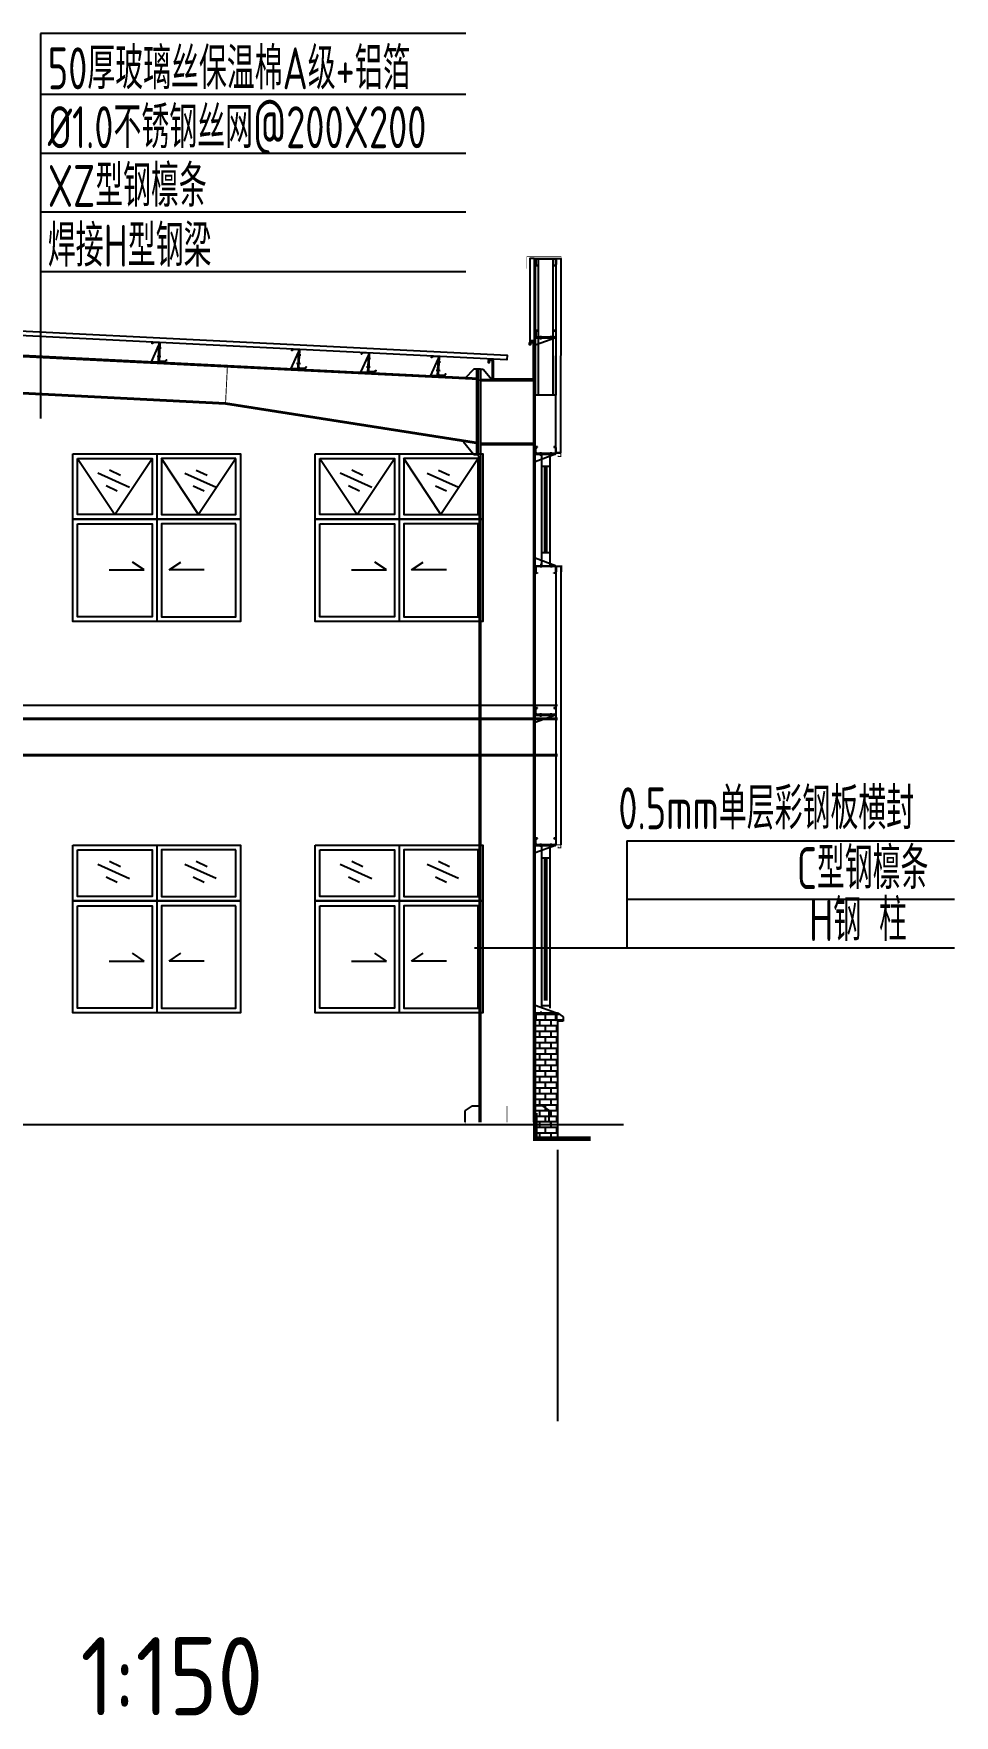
# Model space of a CAD drawing. Extents: x 177291 to 1288761, y 177638 to 322898.
# Drawn here: x 753545 to 763423, y 272209 to 290264 of the extents above; entities that cross this region are included whole.
import ezdxf

# ---------------------------------------------------------------- set-up
doc = ezdxf.new("R2010")
doc.units = 0
doc.header["$LTSCALE"] = 1000
for name, color, linetype in [('AXIS', 3, 'Continuous'), ('COLU', 7, 'Continuous'), ('DOTE', 1, 'Continuous'), ('GL', 150, 'Continuous'), ('GZ', 50, 'Continuous'), ('LT', 27, 'Continuous'), ('PZ', 202, 'Continuous'), ('TEXT', 7, 'Continuous'), ('WINDOW', 4, 'Continuous'), ('天沟', 2, 'Continuous')]:
    doc.layers.add(name, color=color, linetype=linetype)
doc.styles.add('C', font='tssdeng.shx', dxfattribs={"height": 3, "bigfont": 'tssdchn.shx'})
doc.styles.get("Standard").update_dxf_attribs({"font": 'gbenor.shx', "bigfont": 'gbcbig.shx'})

# ---------------------------------------------------------------- blocks, each defined once
blk = doc.blocks.new('A$C1EB331A9')
at = {"color": 8}
for p, q in [((50, 7150), (450, 6550)), ((450, 6550), (850, 7150)), ((900, 7200), (900, 6500)), ((1350, 6550), (950, 7150)), ((1750, 7150), (1350, 6550)), ((2650, 7150), (3050, 6550)), ((3050, 6550), (3450, 7150)), ((3500, 7200), (3500, 6500)), ((3950, 6550), (3550, 7150)), ((4350, 7150), (3950, 6550)), ((6050, 7150), (6450, 6550)), ((6450, 6550), (6850, 7150)), ((6900, 7200), (6900, 6500)), ((7350, 6550), (6950, 7150)), ((7750, 7150), (7350, 6550)), ((8650, 7150), (9050, 6550)), ((9050, 6550), (9450, 7150)), ((9500, 7200), (9500, 6500)), ((9950, 6550), (9550, 7150)), ((10350, 7150), (9950, 6550)), ((12050, 7150), (12450, 6550)), ((12450, 6550), (12850, 7150)), ((12900, 7200), (12900, 6500)), ((13350, 6550), (12950, 7150)), ((13750, 7150), (13350, 6550)), ((14650, 7150), (15050, 6550)), ((15050, 6550), (15450, 7150)), ((15500, 7200), (15500, 6500)), ((15950, 6550), (15550, 7150)), ((16350, 7150), (15950, 6550)), ((268, 6996), (607, 6843)), ((393, 7028), (511, 6971)), ((1201, 6994), (1540, 6845)), ((1325, 7027), (1443, 6971)), ((2868, 6996), (3207, 6843)), ((2993, 7028), (3111, 6971)), ((3801, 6994), (4140, 6845)), ((3925, 7027), (4043, 6971)), ((6268, 6996), (6607, 6843)), ((6393, 7028), (6511, 6971)), ((7201, 6994), (7540, 6845)), ((7325, 7027), (7443, 6971)), ((8868, 6996), (9207, 6843)), ((8993, 7028), (9111, 6971)), ((9801, 6994), (10140, 6845)), ((9925, 7027), (10043, 6971)), ((12268, 6996), (12607, 6843)), ((12393, 7028), (12511, 6971)), ((13201, 6994), (13540, 6845)), ((13325, 7027), (13443, 6971)), ((14868, 6996), (15207, 6843)), ((14993, 7028), (15111, 6971)), ((15801, 6994), (16140, 6845)), ((15925, 7027), (16043, 6971)), ((357, 6860), (475, 6803)), ((1290, 6859), (1409, 6803)), ((2957, 6860), (3075, 6803)), ((3890, 6859), (4009, 6803)), ((6357, 6860), (6475, 6803)), ((7290, 6859), (7409, 6803)), ((8957, 6860), (9075, 6803)), ((9890, 6859), (10009, 6803)), ((12357, 6860), (12475, 6803)), ((13290, 6859), (13409, 6803)), ((14957, 6860), (15075, 6803)), ((15890, 6859), (16009, 6803)), ((900, 6500), (900, 5400)), ((3500, 6500), (3500, 5400)), ((6900, 6500), (6900, 5400)), ((9500, 6500), (9500, 5400)), ((12900, 6500), (12900, 5400)), ((15500, 6500), (15500, 5400)), ((766, 5955), (641, 6040)), ((1034, 5955), (1159, 6039)), ((3366, 5955), (3241, 6040)), ((3634, 5955), (3759, 6039)), ((6766, 5955), (6641, 6040)), ((7034, 5955), (7159, 6039)), ((9366, 5955), (9241, 6040)), ((9634, 5955), (9759, 6039)), ((12766, 5955), (12641, 6040)), ((13034, 5955), (13159, 6039)), ((15366, 5955), (15241, 6040)), ((15634, 5955), (15759, 6039)), ((389, 5955), (766, 5955)), ((1411, 5955), (1034, 5955)), ((2989, 5955), (3366, 5955)), ((4011, 5955), (3634, 5955)), ((6389, 5955), (6766, 5955)), ((7411, 5955), (7034, 5955)), ((8989, 5955), (9366, 5955)), ((10011, 5955), (9634, 5955)), ((12389, 5955), (12766, 5955)), ((13411, 5955), (13034, 5955)), ((14989, 5955), (15366, 5955)), ((16011, 5955), (15634, 5955)), ((900, 3001), (900, 2400)), ((3500, 3001), (3500, 2400)), ((12900, 3001), (12900, 2400)), ((15500, 3001), (15500, 2400)), ((268, 2796), (607, 2643)), ((393, 2828), (511, 2771)), ((1201, 2795), (1540, 2645)), ((1325, 2828), (1443, 2772)), ((2868, 2796), (3207, 2643)), ((2993, 2828), (3111, 2771)), ((3801, 2795), (4140, 2645)), ((3925, 2828), (4043, 2772)), ((7303, 2733), (7642, 2581)), ((7428, 2765), (7546, 2708)), ((8730, 2733), (9068, 2581)), ((8855, 2765), (8972, 2708)), ((12268, 2796), (12607, 2643)), ((12393, 2828), (12511, 2771)), ((13201, 2795), (13540, 2645)), ((13325, 2828), (13443, 2772)), ((14868, 2796), (15207, 2643)), ((14993, 2828), (15111, 2771)), ((15801, 2795), (16140, 2645)), ((15925, 2828), (16043, 2772)), ((357, 2660), (475, 2603)), ((1290, 2660), (1409, 2604)), ((2957, 2660), (3075, 2603)), ((3890, 2660), (4009, 2604)), ((7392, 2597), (7509, 2540)), ((8818, 2597), (8936, 2540)), ((12357, 2660), (12475, 2603)), ((13290, 2660), (13409, 2604)), ((14957, 2660), (15075, 2603)), ((15890, 2660), (16009, 2604)), ((900, 2400), (900, 1200)), ((3500, 2400), (3500, 1200)), ((12900, 2400), (12900, 1200)), ((15500, 2400), (15500, 1200)), ((7450, 2245), (7450, 50)), ((8950, 2245), (8950, 50)), ((766, 1756), (641, 1840)), ((1034, 1756), (1159, 1840)), ((3366, 1756), (3241, 1840)), ((3634, 1756), (3759, 1840)), ((12766, 1756), (12641, 1840)), ((13034, 1756), (13159, 1840)), ((15366, 1756), (15241, 1840)), ((15634, 1756), (15759, 1840)), ((389, 1756), (766, 1756)), ((1411, 1755), (1034, 1756)), ((2989, 1756), (3366, 1756)), ((4011, 1755), (3634, 1756)), ((12389, 1756), (12766, 1756)), ((13411, 1755), (13034, 1756)), ((14989, 1756), (15366, 1756)), ((16011, 1755), (15634, 1756)), ((6700, 0), (9700, 0))]:
    blk.add_line(p, q, dxfattribs=at)
for points in [[(0, 7200), (1800, 7200), (1800, 6500), (0, 6500)], [(50, 7150), (850, 7150), (850, 6550), (50, 6550)], [(1750, 7151), (950, 7150), (950, 6550), (1751, 6550)], [(2600, 7200), (4400, 7200), (4400, 6500), (2600, 6500)], [(2650, 7150), (3450, 7150), (3450, 6550), (2650, 6550)], [(4350, 7151), (3550, 7150), (3550, 6550), (4351, 6550)], [(6000, 7200), (7800, 7200), (7800, 6500), (6000, 6500)], [(6050, 7150), (6850, 7150), (6850, 6550), (6050, 6550)], [(7750, 7151), (6950, 7150), (6950, 6550), (7751, 6550)], [(8600, 7200), (10400, 7200), (10400, 6500), (8600, 6500)], [(8650, 7150), (9450, 7150), (9450, 6550), (8650, 6550)], [(10350, 7151), (9550, 7150), (9550, 6550), (10351, 6550)], [(12000, 7200), (13800, 7200), (13800, 6500), (12000, 6500)], [(12050, 7150), (12850, 7150), (12850, 6550), (12050, 6550)], [(13750, 7151), (12950, 7150), (12950, 6550), (13751, 6550)], [(14600, 7200), (16400, 7200), (16400, 6500), (14600, 6500)], [(14650, 7150), (15450, 7150), (15450, 6550), (14650, 6550)], [(16350, 7151), (15550, 7150), (15550, 6550), (16351, 6550)], [(0, 6500), (1800, 6500), (1800, 5400), (0, 5400)], [(2600, 6500), (4400, 6500), (4400, 5400), (2600, 5400)], [(6000, 6500), (7800, 6500), (7800, 5400), (6000, 5400)], [(8600, 6500), (10400, 6500), (10400, 5400), (8600, 5400)], [(12000, 6500), (13800, 6500), (13800, 5400), (12000, 5400)], [(14600, 6500), (16400, 6500), (16400, 5400), (14600, 5400)], [(50, 6450), (850, 6450), (850, 5450), (50, 5450)], [(1750, 6450), (950, 6450), (950, 5450), (1750, 5450)], [(2650, 6450), (3450, 6450), (3450, 5450), (2650, 5450)], [(4350, 6450), (3550, 6450), (3550, 5450), (4350, 5450)], [(6050, 6450), (6850, 6450), (6850, 5450), (6050, 5450)], [(7750, 6450), (6950, 6450), (6950, 5450), (7750, 5450)], [(8650, 6450), (9450, 6450), (9450, 5450), (8650, 5450)], [(10350, 6450), (9550, 6450), (9550, 5450), (10350, 5450)], [(12050, 6450), (12850, 6450), (12850, 5450), (12050, 5450)], [(13750, 6450), (12950, 6450), (12950, 5450), (13750, 5450)], [(14650, 6450), (15450, 6450), (15450, 5450), (14650, 5450)], [(16350, 6450), (15550, 6450), (15550, 5450), (16350, 5450)], [(0, 3001), (1800, 3001), (1800, 2401), (0, 2401)], [(50, 2951), (850, 2951), (850, 2450), (50, 2450)], [(1750, 2951), (950, 2951), (950, 2450), (1751, 2450)], [(2600, 3001), (4400, 3001), (4400, 2401), (2600, 2401)], [(2650, 2951), (3450, 2951), (3450, 2450), (2650, 2450)], [(4350, 2951), (3550, 2951), (3550, 2450), (4351, 2450)], [(12000, 3001), (13800, 3001), (13800, 2401), (12000, 2401)], [(12050, 2951), (12850, 2951), (12850, 2450), (12050, 2450)], [(13750, 2951), (12950, 2951), (12950, 2450), (13751, 2450)], [(14600, 3001), (16400, 3001), (16400, 2401), (14600, 2401)], [(14650, 2951), (15450, 2951), (15450, 2450), (14650, 2450)], [(16350, 2951), (15550, 2951), (15550, 2450), (16351, 2450)], [(0, 2401), (1800, 2401), (1800, 1200), (0, 1200)], [(50, 2350), (850, 2350), (850, 1250), (50, 1250)], [(1750, 2350), (950, 2350), (950, 1250), (1750, 1250)], [(2600, 2401), (4400, 2401), (4400, 1200), (2600, 1200)], [(2650, 2350), (3450, 2350), (3450, 1250), (2650, 1250)], [(4350, 2350), (3550, 2350), (3550, 1250), (4350, 1250)], [(12000, 2401), (13800, 2401), (13800, 1200), (12000, 1200)], [(12050, 2350), (12850, 2350), (12850, 1250), (12050, 1250)], [(13750, 2350), (12950, 2350), (12950, 1250), (13750, 1250)], [(14600, 2401), (16400, 2401), (16400, 1200), (14600, 1200)], [(14650, 2350), (15450, 2350), (15450, 1250), (14650, 1250)], [(16350, 2350), (15550, 2350), (15550, 1250), (16350, 1250)]]:
    blk.add_lwpolyline(points, close=True, dxfattribs=at)
for points, const_width in [([(9700, 0), (9700, 0), (9700, 3000), (6700, 3000), (6700, 0), (6700, 0)], 25), ([(8200, 0), (8200, 3000)], 2), ([(9700, 3000), (9700, 100)], 25), ([(9700, 2298), (6700, 2298)], 2), ([(8023, 1237), (8023, 1035)], 25), ([(8377, 1237), (8377, 1035)], 25)]:
    blk.add_lwpolyline(points, dxfattribs=dict(at, const_width=const_width))
at = {"color": 8, "const_width": 2}
for points in [[(6750, 2950), (8150, 2952), (8150, 2348), (6750, 2345)], [(9650, 2950), (8250, 2952), (8250, 2348), (9650, 2345)], [(6750, 50), (8150, 50), (8150, 2245), (6750, 2245)], [(9650, 50), (8250, 50), (8250, 2245), (9650, 2245)]]:
    blk.add_lwpolyline(points, close=True, dxfattribs=at)
at = {"layer": 'COLU', "color": 8}
for p, q in [((7450, 2245), (6750, 1145)), ((7450, 2245), (8150, 1148)), ((8950, 2245), (8250, 1148)), ((8950, 2245), (9650, 1145)), ((6750, 1145), (7450, 50)), ((8150, 1148), (7450, 50)), ((8250, 1148), (8950, 50)), ((9650, 1145), (8950, 50))]:
    blk.add_line(p, q, dxfattribs=at)

msp = doc.modelspace()

# ---------------------------------------------------------------- hatches: boundary and pattern name
at = {"true_color": 0x939598}
h = msp.add_hatch(dxfattribs=at)
h.set_pattern_fill('AR-B816', color=252, scale=50)
h.set_pattern_definition([(0, (24138.246, -190160.78), (0, 60.6552), []), (90, (24138.246, -190160.78), (-60.6552, 60.6552), [60.6552, -60.6552])])
edge = h.paths.add_edge_path()
edge.add_line((758930.04, 279738.07), (758933.42, 279688.95))
edge.add_arc((758944.67, 279688.95), 11.25, 180, 270)
edge.add_line((758944.67, 279677.7), (758952.54, 279677.7))
edge.add_line((758952.54, 279677.7), (758952.54, 279674.32))
edge.add_line((758952.54, 279674.32), (758941.29, 279674.32))
edge.add_arc((758941.29, 279685.57), 11.25, 180.000261, 270, ccw=False)
edge.add_line((758930.04, 279685.57), (758930.04, 279738.07))
edge.add_arc((758941.29, 279738.07), 11.25, 90, 180.000451, ccw=False)
edge.add_line((758941.29, 279749.32), (758925.04, 279752.7))
edge.add_line((758925.04, 279752.7), (758925.5, 278422.46))
edge.add_line((758925.5, 278422.46), (759165.5, 278422.46))
edge.add_line((759165.5, 278422.46), (759165.04, 279664.48))
edge.add_line((759165.04, 279664.48), (759227.62, 279664.48))
edge.add_line((759227.62, 279664.48), (759227.62, 279711.19))
edge.add_line((759227.62, 279711.19), (759165.04, 279752.7))
edge.add_line((759165.04, 279752.7), (758941.29, 279749.32))
edge.add_arc((758941.29, 279738.07), 11.25, 450, 540.000451)

# ---------------------------------------------------------------- linework, layer by layer
at = {"color": 0}
for p, q in [((758925.04, 279751.01, -0.43), (759165.04, 279751.01, -0.43)), ((758925.04, 279751.01, -0.43), (758926.02, 278551.04, -0.41)), ((759165.04, 279751.01, -0.43), (759227.62, 279709.5, -0.43)), ((759227.62, 279709.5, -0.43), (759227.62, 279662.79, -0.43)), ((759165.04, 279662.79, -0.43), (759165.04, 278394.42, -0.46)), ((759227.62, 279662.79, -0.43), (759165.04, 279662.79, -0.43))]:
    msp.add_line(p, q, dxfattribs=at)
at = {"color": 6, "const_width": 5, "elevation": -0.43}
for points in [[(759204.19, 287739.6), (759204.19, 287869.11), (758837.12, 287869.57), (758837.12, 287741.05)], [(758922.94, 287001.62), (758922.94, 286960.63), (758863.68, 286960.68), (758863.68, 286922.8)]]:
    msp.add_lwpolyline(points, dxfattribs=at)
at = {"color": 6, "linetype": 'ByBlock', "const_width": 10, "elevation": -0.43}
for points in [[(759150.04, 285815.79), (759150.04, 285754.55), (759200.18, 285754.55), (759200.18, 285723.71), (759173.28, 285723.71), (759173.28, 285734.12)], [(758925.04, 284551.01), (759211.58, 284551.01), (759211.58, 284487.61), (759200.04, 284456.76), (759200.04, 284423.85)], [(759150.04, 281615.79), (759150.04, 281554.55), (759200.18, 281554.55), (759200.18, 281523.71), (759173.28, 281523.71), (759173.28, 281534.12)]]:
    msp.add_lwpolyline(points, dxfattribs=at)
at = {"color": 0, "const_width": 50, "elevation": -0.4}
msp.add_lwpolyline([(758926.02, 278675.6), (758926.02, 278398.94), (759521.6, 278401.01)], dxfattribs=at)
at = {"layer": 'AXIS', "linetype": 'ByBlock'}
for p, q in [((753617.11, 290263.61, -0.43), (753617.11, 286131.85, -0.43)), ((758181.9, 290263.61, -0.43), (753617.11, 290263.61, -0.43)), ((758181.9, 289609.17, -0.43), (753617.11, 289609.17, -0.43)), ((758181.9, 288977.01, -0.43), (753617.11, 288977.01, -0.43)), ((758181.9, 288346.93, -0.43), (753617.11, 288346.93, -0.43)), ((758181.9, 287705.53, -0.43), (753617.11, 287705.53, -0.43))]:
    msp.add_line(p, q, dxfattribs=at)
at = {"layer": 'AXIS'}
for p, q in [((759907.94, 281597, -0.43), (763423.23, 281597, -0.43)), ((759907.94, 281597, -0.43), (763423.23, 281597, -0.43)), ((759907.94, 281597, -0.43), (759907.94, 280448.37, -0.43)), ((759907.94, 280971.33, -0.43), (763423.23, 280971.33, -0.43)), ((759907.94, 280971.33, -0.43), (763423.23, 280971.33, -0.43)), ((758275.51, 280448.37, -0.43), (763423.23, 280448.37, -0.43)), ((759907.94, 280448.37, -0.43), (763423.23, 280448.37, -0.43)), ((759165.22, 278278.75, -0.43), (759165.22, 275366.3, -0.43))]:
    msp.add_line(p, q, dxfattribs=at)
at = {"layer": 'AXIS', "linetype": 'ByBlock', "elevation": -0.43}
for points in [[(758918.83, 287851.01), (758868.83, 287851.01), (758870.26, 286968.99), (758920.26, 286968.99)], [(759150.58, 287851.01), (759200.58, 287851.01), (759199.16, 285763.31), (759149.16, 285763.31)]]:
    msp.add_lwpolyline(points, close=True, dxfattribs=at)
at = {"layer": 'AXIS', "linetype": 'ByBlock'}
for points, elevation in [([(750165.04, 287234.93), (758624.4, 286811.43), (758621.9, 286761.49), (750165.04, 287184.77)], -0.43), ([(759150.04, 281553.73), (759150.04, 284547.63), (759200.04, 284547.63), (759200.04, 281553.73)], 3.59)]:
    msp.add_lwpolyline(points, dxfattribs=dict(at, elevation=elevation))
at = {"layer": 'DOTE'}
msp.add_line((740013.02, 278551.01, -0.43), (759873.75, 278551.01, -0.43), dxfattribs=at)
at = {"layer": 'GL'}
for p, q in [((750165.04, 286974.01, -0.43), (758321.48, 286566.19, -0.43)), ((750165.04, 286961.99, -0.43), (758321.72, 286554.16, -0.43)), ((750165.04, 286573.51, -0.43), (755604.28, 286301.55, -0.43)), ((750165.04, 286561.49, -0.43), (755603.68, 286289.56, -0.43)), ((755603.68, 286289.56, -0.43), (758319.04, 285862.03, -0.43)), ((755603.68, 286289.56, -0.43), (758319.04, 285862.03, -0.43)), ((755605.16, 286301.47, -0.43), (758319.04, 285874.11, -0.43)), ((755605.16, 286301.47, -0.43), (758319.04, 285874.11, -0.43)), ((759165.04, 283051.02, -0.04), (741419.04, 283051.01, 1.1)), ((759165.04, 282911.02, -0.15), (741419.04, 282911, 1.17)), ((759165.04, 282901.02, -0.15), (741419.04, 282901, 1.17)), ((759165.04, 282521.01, -10.64), (741419.04, 282521, 1.38)), ((759165.04, 282511.01, -10.64), (741419.04, 282511, 1.38))]:
    msp.add_line(p, q, dxfattribs=at)
at = {"layer": 'GL', "color": 6, "const_width": 10, "elevation": -0.43}
msp.add_lwpolyline([(755624.25, 286701.05), (755603.68, 286289.56)], dxfattribs=at)
msp.add_lwpolyline([(755624.25, 286701.05), (755603.68, 286289.56)], dxfattribs=at)
at = {"layer": 'GZ'}
for p, q in [((758911.04, 278576.01, 3.59), (758911.04, 286537.01, -0.59)), ((758925.04, 278576.01, 3.59), (758925.04, 286537.01, -0.59)), ((758339.04, 285866.31, -8.35), (758911.04, 285866.31, -4.36)), ((758339.04, 285866.31, -8.35), (758911.04, 285866.31, -4.36)), ((758339.04, 285852.31, -8.35), (758911.04, 285852.31, -4.36)), ((758339.04, 285852.31, -8.35), (758911.04, 285852.31, -4.36)), ((758325.04, 285692.31, -4.46), (758325.04, 278576.01, -0.43)), ((758339.04, 285692.31, -4.46), (758339.04, 278576.01, -0.43))]:
    msp.add_line(p, q, dxfattribs=at)
at = {"layer": 'GZ', "elevation": -2.46}
msp.add_lwpolyline([(758925.04, 286537.01), (758339.04, 286537.01), (758339.04, 286551.01), (758925.04, 286551.01)], close=True, dxfattribs=at)
at = {"layer": 'LT'}
for p, q in [((758925.04, 287851.01, -0.43), (759145.04, 287851.01, -0.43)), ((758925.04, 287847.63, -0.43), (758925.04, 287851.01, -0.43)), ((759145.04, 287847.63, -0.43), (758925.04, 287847.63, -0.43)), ((758930.04, 287783.88, -0.43), (758930.04, 287836.38, -0.43)), ((758933.42, 287833.01, -0.43), (758933.42, 287787.26, -0.43)), ((758941.29, 287847.63, -0.43), (759138.79, 287847.63, -0.43)), ((759135.42, 287844.26, -0.43), (758944.67, 287844.26, -0.43)), ((759145.04, 287851.01, -0.43), (759145.04, 287847.63, -0.43)), ((759146.67, 287787.26, -0.43), (759146.67, 287833.01, -0.43)), ((759150.04, 287836.38, -0.43), (759150.04, 287783.88, -0.43)), ((758952.54, 287772.63, -0.43), (758941.29, 287772.63, -0.43)), ((758944.67, 287776.01, -0.43), (758952.54, 287776.01, -0.43)), ((758952.54, 287776.01, -0.43), (758952.54, 287772.63, -0.43)), ((759127.54, 287772.63, -0.43), (759127.54, 287776.01, -0.43)), ((759127.54, 287776.01, -0.43), (759135.42, 287776.01, -0.43)), ((759138.79, 287772.63, -0.43), (759127.54, 287772.63, -0.43)), ((758953.77, 287077.73, -0.43), (758942.52, 287077.73, -0.43)), ((758945.89, 287074.35, -0.43), (758953.77, 287074.35, -0.43)), ((758953.77, 287074.35, -0.43), (758953.77, 287077.73, -0.43)), ((759128.77, 287077.73, -0.43), (759128.77, 287074.35, -0.43)), ((759140.02, 287077.73, -0.43), (759128.77, 287077.73, -0.43)), ((759128.77, 287074.35, -0.43), (759136.64, 287074.35, -0.43)), ((759146.27, 287002.73, -0.43), (758926.27, 287002.73, -0.43)), ((758926.27, 287002.73, -0.43), (758926.27, 286999.35, -0.43)), ((758926.27, 286999.35, -0.43), (759146.27, 286999.35, -0.43)), ((759146.27, 286999.35, -0.43), (758926.27, 286919.73, -0.43)), ((758931.27, 287066.48, -0.43), (758931.27, 287013.98, -0.43)), ((758934.64, 287017.35, -0.43), (758934.64, 287063.1, -0.43)), ((758942.52, 287002.73, -0.43), (759140.02, 287002.73, -0.43)), ((759136.64, 287006.1, -0.43), (758945.89, 287006.1, -0.43)), ((758987.68, 286980.18, -0.43), (758987.68, 287018.52, -0.43)), ((759098.12, 286980.18, -0.43), (759098.12, 287018.52, -0.43)), ((759146.27, 286999.35, -0.43), (759146.27, 287002.73, -0.43)), ((759147.89, 287063.1, -0.43), (759147.89, 287017.35, -0.43)), ((759151.27, 287013.98, -0.43), (759151.27, 287066.48, -0.43)), ((758930.04, 285814.76, -0.43), (758930.04, 285762.26, -0.43)), ((758933.42, 285765.63, -0.43), (758933.42, 285811.38, -0.43)), ((758952.54, 285826.01, -0.43), (758941.29, 285826.01, -0.43)), ((758944.67, 285822.63, -0.43), (758952.54, 285822.63, -0.43)), ((758952.54, 285822.63, -0.43), (758952.54, 285826.01, -0.43)), ((759127.54, 285826.01, -0.43), (759127.54, 285822.63, -0.43)), ((759138.79, 285826.01, -0.43), (759127.54, 285826.01, -0.43)), ((759127.54, 285822.63, -0.43), (759135.42, 285822.63, -0.43)), ((759146.67, 285811.38, -0.43), (759146.67, 285765.63, -0.43)), ((759150.04, 285762.26, -0.43), (759150.04, 285814.76, -0.43)), ((759145.04, 285751.01, -0.43), (758925.04, 285751.01, -0.43)), ((758925.04, 285751.01, -0.43), (758925.04, 285747.63, -0.43)), ((758925.04, 285747.63, -0.43), (759145.04, 285747.63, -0.43)), ((759145.04, 285747.63, -0.43), (758925.04, 285668.01, -0.43)), ((758941.29, 285751.01, -0.43), (759138.79, 285751.01, -0.43)), ((759135.42, 285754.38, -0.43), (758944.67, 285754.38, -0.43)), ((758986.46, 285731.84, -0.43), (758986.46, 285770.18, -0.43)), ((759096.89, 285732.18, -0.43), (759096.89, 285770.52, -0.43)), ((759145.04, 285747.63, -0.43), (759145.04, 285751.01, -0.43)), ((759145.04, 284551.01, -0.43), (758925.04, 284630.63, -0.43)), ((758925.04, 284551.01, -0.43), (759145.04, 284551.01, -0.43)), ((758925.04, 284547.63, -0.43), (758925.04, 284551.01, -0.43)), ((759145.04, 284547.63, -0.43), (758925.04, 284547.63, -0.43)), ((758941.29, 284547.63, -0.43), (759138.79, 284547.63, -0.43)), ((758986.46, 284570.18, -0.43), (758986.46, 284531.84, -0.43)), ((759096.89, 284570.18, -0.43), (759096.89, 284531.84, -0.43)), ((759145.04, 284551.01, -0.43), (759145.04, 284547.63, -0.43)), ((758930.04, 284483.88, -0.43), (758930.04, 284536.38, -0.43)), ((758933.42, 284533.01, -0.43), (758933.42, 284487.26, -0.43)), ((758952.54, 284472.63, -0.43), (758941.29, 284472.63, -0.43)), ((759135.42, 284544.26, -0.43), (758944.67, 284544.26, -0.43)), ((758944.67, 284476.01, -0.43), (758952.54, 284476.01, -0.43)), ((758952.54, 284476.01, -0.43), (758952.54, 284472.63, -0.43)), ((759127.54, 284472.63, -0.43), (759127.54, 284476.01, -0.43)), ((759127.54, 284476.01, -0.43), (759135.42, 284476.01, -0.43)), ((759138.79, 284472.63, -0.43), (759127.54, 284472.63, -0.43)), ((759146.67, 284487.26, -0.43), (759146.67, 284533.01, -0.43)), ((759150.04, 284536.38, -0.43), (759150.04, 284483.88, -0.43)), ((759145.04, 282951.01, -0.43), (758925.04, 282951.01, -0.43)), ((758925.04, 282951.01, -0.43), (758925.04, 282947.63, -0.43)), ((758925.04, 282947.63, -0.43), (759145.04, 282947.63, -0.43)), ((759145.04, 282947.63, -0.43), (758925.04, 282868.01, -0.43)), ((758930.04, 283014.76, -0.43), (758930.04, 282962.26, -0.43)), ((758933.42, 282965.63, -0.43), (758933.42, 283011.38, -0.43)), ((758952.54, 283026.01, -0.43), (758941.29, 283026.01, -0.43)), ((758941.29, 282951.01, -0.43), (759138.79, 282951.01, -0.43)), ((758944.67, 283022.63, -0.43), (758952.54, 283022.63, -0.43)), ((759135.42, 282954.38, -0.43), (758944.67, 282954.38, -0.43)), ((758952.54, 283022.63, -0.43), (758952.54, 283026.01, -0.43)), ((758986.46, 282928.46, -0.43), (758986.46, 282966.81, -0.43)), ((759096.89, 282928.46, -0.43), (759096.89, 282966.81, -0.43)), ((759127.54, 283026.01, -0.43), (759127.54, 283022.63, -0.43)), ((759138.79, 283026.01, -0.43), (759127.54, 283026.01, -0.43)), ((759127.54, 283022.63, -0.43), (759135.42, 283022.63, -0.43)), ((759145.04, 282947.63, -0.43), (759145.04, 282951.01, -0.43)), ((759146.67, 283011.38, -0.43), (759146.67, 282965.63, -0.43)), ((759150.04, 282962.26, -0.43), (759150.04, 283014.76, -0.43)), ((759145.04, 281551.01, -0.43), (758925.04, 281551.01, -0.43)), ((758925.04, 281551.01, -0.43), (758925.04, 281547.63, -0.43)), ((758925.04, 281547.63, -0.43), (759145.04, 281547.63, -0.43)), ((759145.04, 281547.63, -0.43), (758925.04, 281468.01, -0.43)), ((758930.04, 281614.76, -0.43), (758930.04, 281562.26, -0.43)), ((758933.42, 281565.63, -0.43), (758933.42, 281611.38, -0.43)), ((758952.54, 281626.01, -0.43), (758941.29, 281626.01, -0.43)), ((758941.29, 281551.01, -0.43), (759138.79, 281551.01, -0.43)), ((758944.67, 281622.63, -0.43), (758952.54, 281622.63, -0.43)), ((759135.42, 281554.38, -0.43), (758944.67, 281554.38, -0.43)), ((758952.54, 281622.63, -0.43), (758952.54, 281626.01, -0.43)), ((758986.46, 281532.18, -0.43), (758986.46, 281570.52, -0.43)), ((759096.89, 281532.18, -0.43), (759096.89, 281570.52, -0.43)), ((759127.54, 281626.01, -0.43), (759127.54, 281622.63, -0.43)), ((759138.79, 281626.01, -0.43), (759127.54, 281626.01, -0.43)), ((759127.54, 281622.63, -0.43), (759135.42, 281622.63, -0.43)), ((759145.04, 281547.63, -0.43), (759145.04, 281551.01, -0.43)), ((759146.67, 281611.38, -0.43), (759146.67, 281565.63, -0.43)), ((759150.04, 281562.26, -0.43), (759150.04, 281614.76, -0.43)), ((759145.04, 279751.01, -0.43), (758925.04, 279830.63, -0.43)), ((758925.04, 279751.01, -0.43), (759145.04, 279751.01, -0.43)), ((758925.04, 279747.63, -0.43), (758925.04, 279751.01, -0.43)), ((759145.04, 279747.63, -0.43), (758925.04, 279747.63, -0.43)), ((758930.04, 279683.88, -0.43), (758930.04, 279736.38, -0.43)), ((758933.42, 279733.01, -0.43), (758933.42, 279687.26, -0.43)), ((758941.29, 279747.63, -0.43), (759138.79, 279747.63, -0.43)), ((758952.54, 279672.63, -0.43), (758941.29, 279672.63, -0.43)), ((759135.42, 279744.26, -0.43), (758944.67, 279744.26, -0.43)), ((758944.67, 279676.01, -0.43), (758952.54, 279676.01, -0.43)), ((758952.54, 279676.01, -0.43), (758952.54, 279672.63, -0.43)), ((759127.54, 279672.63, -0.43), (759127.54, 279676.01, -0.43)), ((759127.54, 279676.01, -0.43), (759135.42, 279676.01, -0.43)), ((759138.79, 279672.63, -0.43), (759127.54, 279672.63, -0.43)), ((759145.04, 279751.01, -0.43), (759145.04, 279747.63, -0.43)), ((759146.67, 279687.26, -0.43), (759146.67, 279733.01, -0.43)), ((759150.04, 279736.38, -0.43), (759150.04, 279683.88, -0.43))]:
    msp.add_line(p, q, dxfattribs=at)
at = {"layer": 'LT', "color": 1, "linetype": 'Continuous'}
for p, q in [((754868.74, 286799.64, -4.43), (754908.6, 286797.65, -4.43)), ((754868.74, 286799.64, -4.43), (754908.6, 286797.65, -4.43)), ((754873.31, 286891.05, -4.43), (754913.17, 286889.05, -4.43)), ((754873.31, 286891.05, -4.43), (754913.17, 286889.05, -4.43)), ((756366.87, 286724.73, -4.43), (756406.73, 286722.74, -4.43)), ((756366.87, 286724.73, -4.43), (756406.73, 286722.74, -4.43)), ((756371.44, 286816.14, -4.43), (756411.3, 286814.15, -4.43)), ((756371.44, 286816.14, -4.43), (756411.3, 286814.15, -4.43)), ((757120.51, 286778.69, -4.43), (757160.36, 286776.69, -4.43)), ((757120.51, 286778.69, -4.43), (757160.36, 286776.69, -4.43)), ((757869.57, 286741.23, -4.43), (757909.43, 286739.24, -4.43)), ((757869.57, 286741.23, -4.43), (757909.43, 286739.24, -4.43)), ((757115.94, 286687.28, -4.43), (757155.79, 286685.29, -4.43)), ((757115.94, 286687.28, -4.43), (757155.79, 286685.29, -4.43)), ((757865, 286649.83, -4.43), (757904.86, 286647.83, -4.43)), ((757865, 286649.83, -4.43), (757904.86, 286647.83, -4.43)), ((758986.46, 279766.46, -0.43), (758986.46, 279728.12, -0.43)), ((759096.89, 279766.46, -0.43), (759096.89, 279728.12, -0.43))]:
    msp.add_line(p, q, dxfattribs=at)
at = {"layer": 'LT', "elevation": -0.43}
for points in [[(758926.27, 286387.28), (759149.9, 286387.28), (759149.9, 287847.63), (758926.27, 287847.64)], [(758956.27, 286387.28), (759119.9, 286387.28), (759119.9, 287847.63), (758956.27, 287847.64)], [(754888.89, 286920.04), (754879.8, 286738.27), (754809.9, 286741.77)], [(754895.38, 286929.73), (754889.39, 286930.03), (754879.8, 286738.27), (754885.79, 286737.97)], [(756387.02, 286845.14), (756377.93, 286663.36), (756308.03, 286666.86)], [(756393.51, 286854.83), (756387.52, 286855.12), (756377.93, 286663.36), (756383.92, 286663.06)], [(757136.08, 286807.68), (757126.99, 286625.91), (757057.1, 286629.41)], [(757142.57, 286817.37), (757136.58, 286817.67), (757126.99, 286625.91), (757132.99, 286625.61)], [(757885.15, 286770.23), (757876.06, 286588.46), (757806.16, 286591.95)], [(757891.64, 286779.92), (757885.65, 286780.22), (757876.06, 286588.46), (757882.05, 286588.16)]]:
    msp.add_lwpolyline(points, close=True, dxfattribs=at)
at = {"layer": 'LT', "elevation": -4.43}
for points in [[(754895.63, 286934.73, 0.41421356), (754886.14, 286945.21), (754830.46, 286948), (754816.34, 286935.22), (754814.32, 286937.45), (754829.36, 286951.05), (754889.29, 286948.06, -0.41421356), (754898.78, 286937.57), (754889.94, 286760.79, 0.41421356), (754899.43, 286750.31), (754955.11, 286747.52), (754969.23, 286760.3), (754971.25, 286758.07), (754956.21, 286744.46), (754896.28, 286747.46, -0.41421356), (754886.79, 286757.95), (754895.63, 286934.73)], [(756393.76, 286859.82, 0.41421356), (756384.27, 286870.31), (756328.58, 286873.09), (756314.46, 286860.31), (756312.45, 286862.54), (756327.49, 286876.15), (756387.42, 286873.15, -0.41421356), (756396.91, 286862.67), (756388.07, 286685.89, 0.41421356), (756397.56, 286675.4), (756453.24, 286672.61), (756467.36, 286685.39), (756469.38, 286683.17), (756454.33, 286669.56), (756394.41, 286672.55, -0.41421356), (756384.92, 286683.04), (756393.76, 286859.82)], [(757142.82, 286822.37, 0.41421356), (757133.34, 286832.85), (757077.65, 286835.64), (757063.53, 286822.86), (757061.52, 286825.09), (757076.56, 286838.7), (757136.48, 286835.7, -0.41421356), (757145.97, 286825.21), (757137.13, 286648.43, 0.41421356), (757146.62, 286637.95), (757202.31, 286635.16), (757216.43, 286647.94), (757218.44, 286645.71), (757203.4, 286632.1), (757143.47, 286635.1, -0.41421356), (757133.99, 286645.59), (757142.82, 286822.37)], [(757891.89, 286784.91, 0.41421356), (757882.4, 286795.4), (757826.71, 286798.18), (757812.59, 286785.41), (757810.58, 286787.63), (757825.62, 286801.24), (757885.55, 286798.25, -0.41421356), (757895.03, 286787.76), (757886.2, 286610.98, 0.41421356), (757895.68, 286600.49), (757951.37, 286597.71), (757965.49, 286610.48), (757967.5, 286608.26), (757952.46, 286594.65), (757892.54, 286597.65, -0.41421356), (757883.05, 286608.13), (757891.89, 286784.91)]]:
    msp.add_lwpolyline(points, format="xyb", dxfattribs=at)
at = {"layer": 'LT'}
for centre, start, end in [((758941.29, 287836.38, -0.43), 89.999964, 179.999964), ((758944.67, 287833.01, -0.43), 89.999964, 179.999964), ((759135.42, 287833.01, -0.43), 359.999964, 89.999964), ((759138.79, 287836.38, -0.43), 359.999964, 89.999964), ((758941.29, 287783.88, -0.43), 179.999964, 269.999964), ((758944.67, 287787.26, -0.43), 179.999964, 269.999964), ((759135.42, 287787.26, -0.43), 269.999964, 359.999964), ((759138.79, 287783.88, -0.43), 269.999964, 359.999964), ((758942.52, 287066.48, -0.43), 90, 180), ((758945.89, 287063.1, -0.43), 90, 180), ((759136.64, 287063.1, -0.43), 360, 90), ((759140.02, 287066.48, -0.43), 360, 90), ((758942.52, 287013.98, -0.43), 180, 270), ((758945.89, 287017.35, -0.43), 180, 270), ((759136.64, 287017.35, -0.43), 270, 360), ((759140.02, 287013.98, -0.43), 270, 360), ((758941.29, 285814.76, -0.43), 90, 180), ((758944.67, 285811.38, -0.43), 90, 180), ((759135.42, 285811.38, -0.43), 0, 90), ((759138.79, 285814.76, -0.43), 0, 90), ((758941.29, 285762.26, -0.43), 180, 270), ((758944.67, 285765.63, -0.43), 180, 270), ((759135.42, 285765.63, -0.43), 270, 0), ((759138.79, 285762.26, -0.43), 270, 0), ((758941.29, 284536.38, -0.43), 90, 180), ((759138.79, 284536.38, -0.43), 0, 90), ((758941.29, 284483.88, -0.43), 180, 270), ((758944.67, 284533.01, -0.43), 90, 180), ((758944.67, 284487.26, -0.43), 180, 270), ((759135.42, 284533.01, -0.43), 0, 90), ((759135.42, 284487.26, -0.43), 270, 0), ((759138.79, 284483.88, -0.43), 270, 0), ((758941.29, 283014.76, -0.43), 90, 180), ((758941.29, 282962.26, -0.43), 180, 270), ((758944.67, 283011.38, -0.43), 90, 180), ((758944.67, 282965.63, -0.43), 180, 270), ((759135.42, 283011.38, -0.43), 360, 90), ((759135.42, 282965.63, -0.43), 270, 360), ((759138.79, 283014.76, -0.43), 360, 90), ((759138.79, 282962.26, -0.43), 270, 360), ((758941.29, 281614.76, -0.43), 90, 180), ((758941.29, 281562.26, -0.43), 180, 270), ((758944.67, 281611.38, -0.43), 90, 180), ((758944.67, 281565.63, -0.43), 180, 270), ((759135.42, 281611.38, -0.43), 0, 90), ((759135.42, 281565.63, -0.43), 270, 0), ((759138.79, 281614.76, -0.43), 0, 90), ((759138.79, 281562.26, -0.43), 270, 0), ((758941.29, 279736.38, -0.43), 90, 180), ((758941.29, 279683.88, -0.43), 180, 270), ((758944.67, 279733.01, -0.43), 90, 180), ((758944.67, 279687.26, -0.43), 180, 270), ((759135.42, 279733.01, -0.43), 0, 90), ((759135.42, 279687.26, -0.43), 270, 0), ((759138.79, 279736.38, -0.43), 0, 90), ((759138.79, 279683.88, -0.43), 270, 0)]:
    msp.add_arc(centre, 11.25, start, end, dxfattribs=at)
at = {"layer": 'LT', "color": 1, "linetype": 'Continuous'}
for points in [[(754895.78, 286877.66, -4.43), (754897.01, 286902.12, -4.43), (754886.79, 286878.11, -4.43), (754888.02, 286902.57, -4.43)], [(754895.78, 286877.66, -4.43), (754897.01, 286902.12, -4.43), (754886.79, 286878.11, -4.43), (754888.02, 286902.57, -4.43)], [(754892.43, 286810.72, -4.43), (754891.21, 286786.26, -4.43), (754883.45, 286811.16, -4.43), (754882.22, 286786.7, -4.43)], [(754892.43, 286810.72, -4.43), (754891.21, 286786.26, -4.43), (754883.45, 286811.16, -4.43), (754882.22, 286786.7, -4.43)], [(756390.56, 286735.81, -4.43), (756389.34, 286711.35, -4.43), (756381.57, 286736.26, -4.43), (756380.35, 286711.8, -4.43)], [(756390.56, 286735.81, -4.43), (756389.34, 286711.35, -4.43), (756381.57, 286736.26, -4.43), (756380.35, 286711.8, -4.43)], [(756393.91, 286802.76, -4.43), (756395.13, 286827.22, -4.43), (756384.92, 286803.2, -4.43), (756386.14, 286827.66, -4.43)], [(756393.91, 286802.76, -4.43), (756395.13, 286827.22, -4.43), (756384.92, 286803.2, -4.43), (756386.14, 286827.66, -4.43)], [(757142.97, 286765.3, -4.43), (757144.2, 286789.76, -4.43), (757133.99, 286765.75, -4.43), (757135.21, 286790.21, -4.43)], [(757142.97, 286765.3, -4.43), (757144.2, 286789.76, -4.43), (757133.99, 286765.75, -4.43), (757135.21, 286790.21, -4.43)], [(757892.04, 286727.85, -4.43), (757893.26, 286752.31, -4.43), (757883.05, 286728.3, -4.43), (757884.27, 286752.76, -4.43)], [(757892.04, 286727.85, -4.43), (757893.26, 286752.31, -4.43), (757883.05, 286728.3, -4.43), (757884.27, 286752.76, -4.43)], [(757139.63, 286698.36, -4.43), (757138.4, 286673.9, -4.43), (757130.64, 286698.8, -4.43), (757129.42, 286674.34, -4.43)], [(757139.63, 286698.36, -4.43), (757138.4, 286673.9, -4.43), (757130.64, 286698.8, -4.43), (757129.42, 286674.34, -4.43)], [(757888.69, 286660.9, -4.43), (757887.47, 286636.44, -4.43), (757879.7, 286661.35, -4.43), (757878.48, 286636.89, -4.43)], [(757888.69, 286660.9, -4.43), (757887.47, 286636.44, -4.43), (757879.7, 286661.35, -4.43), (757878.48, 286636.89, -4.43)], [(758974.21, 279744.26, -0.43), (758998.71, 279744.26, -0.43), (758974.21, 279751.01, -0.43), (758998.71, 279751.01, -0.43)], [(759084.65, 279744.26, -0.43), (759109.14, 279744.26, -0.43), (759084.65, 279751.01, -0.43), (759109.14, 279751.01, -0.43)]]:
    msp.add_solid(points, dxfattribs=at)
at = {"layer": 'LT'}
for points in [[(758975.44, 287006.1, -0.43), (758999.93, 287006.1, -0.43), (758975.44, 286999.35, -0.43), (758999.93, 286999.35, -0.43)], [(759085.87, 287006.1, -0.43), (759110.36, 287006.1, -0.43), (759085.87, 286999.35, -0.43), (759110.36, 286999.35, -0.43)], [(758974.21, 285754.04, -0.43), (758998.71, 285754.04, -0.43), (758974.21, 285747.29, -0.43), (758998.71, 285747.29, -0.43)], [(759084.65, 285754.38, -0.43), (759109.14, 285754.38, -0.43), (759084.65, 285747.63, -0.43), (759109.14, 285747.63, -0.43)], [(758974.21, 284544.26, -0.43), (758998.71, 284544.26, -0.43), (758974.21, 284551.01, -0.43), (758998.71, 284551.01, -0.43)], [(759084.65, 284544.26, -0.43), (759109.14, 284544.26, -0.43), (759084.65, 284551.01, -0.43), (759109.14, 284551.01, -0.43)], [(758974.21, 282954.38, -0.43), (758998.71, 282954.38, -0.43), (758974.21, 282947.63, -0.43), (758998.71, 282947.63, -0.43)], [(759084.65, 282954.38, -0.43), (759109.14, 282954.38, -0.43), (759084.65, 282947.63, -0.43), (759109.14, 282947.63, -0.43)], [(758974.21, 281554.38, -0.43), (758998.71, 281554.38, -0.43), (758974.21, 281547.63, -0.43), (758998.71, 281547.63, -0.43)], [(759084.65, 281554.38, -0.43), (759109.14, 281554.38, -0.43), (759084.65, 281547.63, -0.43), (759109.14, 281547.63, -0.43)]]:
    msp.add_solid(points, dxfattribs=at)
at = {"layer": 'PZ'}
for p, q in [((758269.05, 286661.61, -4.46), (758172.61, 286561.03, -4.46)), ((758299.04, 286661.01, -4.46), (758269.05, 286661.61, -4.46)), ((758299.04, 286661.01, -4.46), (758269.05, 286661.61, -4.46)), ((758299.04, 285742.31, -4.46), (758299.04, 286661.01, -4.46)), ((758339.04, 286661.01, -4.46), (758299.04, 286661.01, -4.46)), ((758319.04, 285742.31, -4.46), (758319.04, 286661.01, -4.46)), ((758339.04, 286661.01, -4.46), (758369.04, 286661.01, -4.46)), ((758339.04, 286661.01, -4.46), (758339.04, 285692.31, -4.46)), ((758339.04, 286661.01, -4.46), (758369.04, 286661.01, -4.46)), ((758369.04, 286661.01, -4.46), (758461.41, 286551.01, -4.46)), ((758269.04, 285742.31, -4.46), (758155.89, 285878.94, -4.46)), ((758299.04, 285742.31, -4.46), (758269.04, 285742.31, -4.46)), ((758319.04, 285742.31, -4.46), (758299.04, 285742.31, -4.46)), ((758319.04, 285742.31, -4.46), (758299.04, 285742.31, -4.46)), ((758325.04, 285692.31, -8.32), (758319.04, 285742.31, -4.46)), ((758339.04, 285692.31, -4.46), (758325.04, 285692.31, -8.32)), ((758250.04, 278751.01, 1.57), (758175.04, 278701.01, 1.57)), ((758175.04, 278576.01, 1.57), (758175.04, 278701.01, 1.57)), ((758250.04, 278751.01, 1.57), (758325.04, 278751.01, 1.57)), ((759000.04, 278751.01, 1.57), (758925.04, 278751.01, 1.57)), ((759000.04, 278751.01, 1.57), (759075.04, 278701.01, 1.57)), ((759075.04, 278576.01, 1.57), (759075.04, 278701.01, 1.57))]:
    msp.add_line(p, q, dxfattribs=at)
at = {"layer": 'PZ', "const_width": 2.25, "elevation": -0.43}
for points in [[(758618.04, 278751.01), (758632.04, 278751.01), (758632.04, 278576.01), (758618.04, 278576.01)], [(759075.04, 278551.01), (758175.04, 278551.01), (758175.04, 278576.01), (759075.04, 278576.01)]]:
    msp.add_lwpolyline(points, close=True, dxfattribs=at)
at = {"layer": 'WINDOW', "color": 5}
for p, q in [((758996.33, 284555.45, -0.43), (758996.42, 285747.29, -0.77)), ((759086.33, 284555.45, -0.43), (759086.42, 285747.29, -0.77)), ((758996.33, 285618.9, -0.77), (759086.33, 285618.9, -0.77)), ((759031.21, 284696.58, -0.43), (759031.22, 285606.4, -0.77)), ((759051.45, 284696.58, -0.43), (759051.45, 285606.4, -0.77)), ((758996.33, 284692.14, -0.43), (759086.33, 284692.14, -0.43)), ((758996.33, 279801.42, 3.59), (758996.33, 281554.51, -0.43)), ((759086.33, 279801.42, 3.59), (759086.33, 281554.51, -0.43)), ((758996.33, 281413.38, -0.43), (759086.33, 281413.38, -0.43)), ((759031.21, 279881.91, 3.59), (759031.21, 281413.38, -0.43)), ((759051.45, 279881.91, 3.59), (759051.45, 281413.38, -0.43)), ((758996.33, 279831.5, -0.43), (759086.33, 279831.5, -0.43))]:
    msp.add_line(p, q, dxfattribs=at)
at = {"layer": '天沟', "linetype": 'ByBlock', "elevation": -2.46}
msp.add_lwpolyline([(758916.44, 286551.01), (758466.67, 286551.01), (758466.67, 286749.04, 0.41421356), (758461.67, 286754.04), (758437.05, 286754.04, 0.41412968), (758432.05, 286749.04), (758432.05, 286731.07), (758424.55, 286731.07), (758424.55, 286749.05, -0.41421356), (758437.05, 286761.55), (758461.64, 286761.55, -0.41421356), (758474.14, 286749.05), (758474.14, 286558.42), (758908.94, 286558.42), (758908.94, 286939.16, 0.41421356), (758903.94, 286944.16), (758879.14, 286944.16, 0.41425359), (758874.14, 286939.16), (758874.14, 286921.82), (758866.64, 286921.82), (758866.64, 286939.05, -0.41421356), (758879.14, 286951.55), (758903.94, 286951.55, -0.41421356), (758916.44, 286939.05), (758916.44, 286551.01)], format="xyb", dxfattribs=at)

# ---------------------------------------------------------------- block references
msp.add_blockref('A$C1EB331A9', (741965.04, 278550.99, -0.57))

# ---------------------------------------------------------------- texts
at = {"layer": 'TEXT', "style": 'C', "width": 0.7}
for s, p in [('50厚玻璃丝保温棉A级+铝箔', (753696.81, 289665.95, -0.43)), ('%%C1.0不锈钢丝网@200X200', (753696.81, 289033.8, -0.43)), ('XZ型钢檩条', (753696.81, 288403.71, -0.43)), ('焊接H型钢梁', (753696.81, 287762.31, -0.43)), ('0.5mm单层彩钢板横封', (759818.34, 281721.71, -0.43)), ('C型钢檩条', (761733.02, 281079.25, -0.43)), ('H钢 柱', (761864.49, 280522.15, -0.43))]:
    msp.add_text(s, height=450, dxfattribs=at).set_placement(p)
at = {"layer": 'TEXT'}
msp.add_text('1:150', height=840, dxfattribs=at).set_placement((754047.14, 272208.67, -0.43))

doc.saveas('drawing.dxf')
